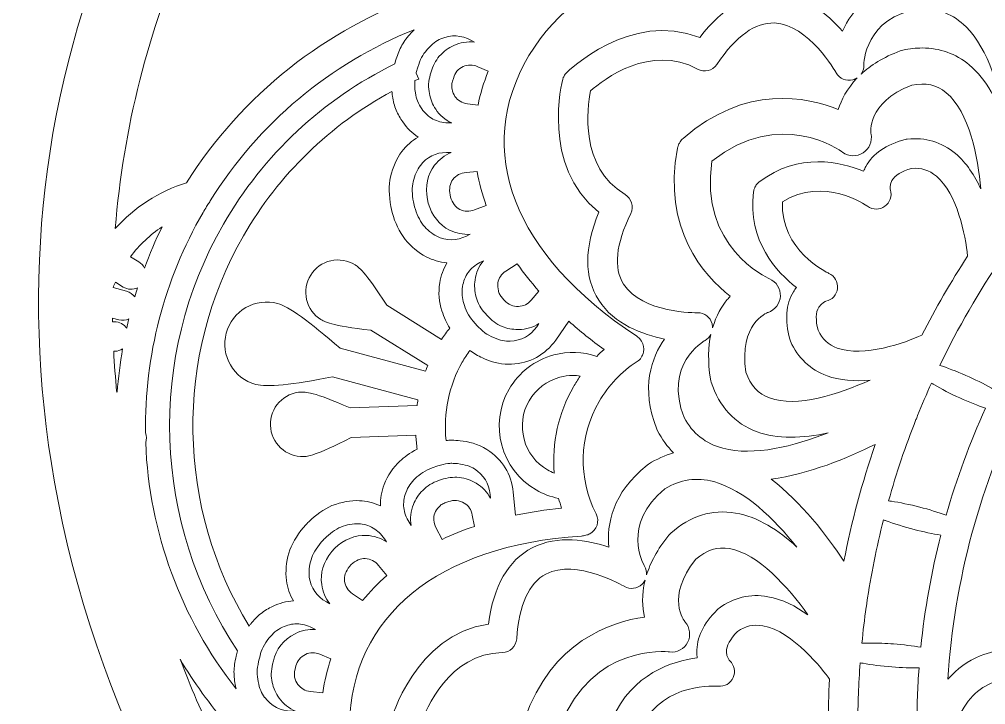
# Model space of a CAD drawing. Extents: x 49 to 10099, y -910 to -90.
# Drawn here: x 9200.7 to 9462.4, y -441.9 to -256.2 of the extents above; entities that cross this region are included whole.
import ezdxf

# ---------------------------------------------------------------- set-up
doc = ezdxf.new("R2010")
doc.units = 0
doc.header["$MEASUREMENT"] = 0
doc.layers.add('Layer 1', color=7, linetype='Continuous')

msp = doc.modelspace()

# ---------------------------------------------------------------- linework, layer by layer
at = {"layer": 'Layer 1', "lineweight": 0}
for points, knots in [([(10097.65, -338.77), (10098.51, -299.65), (10090.97, -261.41), (10075.28, -226.33), (10057.66, -186.9), (10030.56, -153.49), (9996.92, -129.71), (9961.84, -104.91), (9921.33, -91.8), (9879.76, -91.8), (9831.86, -91.8), (9783.83, -109.39), (9740.87, -142.66), (9708.16, -167.98), (9678.3, -202.19), (9651.81, -244.61), (9625.32, -202.2), (9595.46, -168), (9562.75, -142.67), (9519.78, -109.4), (9471.76, -91.81), (9423.84, -91.8), (9382.28, -91.8), (9341.77, -104.91), (9306.7, -129.69), (9273.06, -153.47), (9245.96, -186.88), (9228.33, -226.31), (9206.94, -274.13), (9200.68, -327.84), (9210.22, -381.63), (9220.77, -441.15), (9249.57, -497.53), (9295.81, -549.22), (9449.69, -721.22), (9626.76, -885.08), (9628.54, -886.72), (9628.54, -886.72), (9651.81, -908.2), (9651.81, -908.2), (9651.81, -908.2), (9675.08, -886.71), (9675.08, -886.71), (9676.85, -885.08), (9853.93, -721.22), (10007.81, -549.22), (10054.04, -497.54), (10082.84, -441.16), (10093.39, -381.65), (10095.63, -369.04), (10096.98, -356.43), (10097.49, -343.9), (10097.65, -342.96), (10097.8, -342.02), (10097.93, -341.07), (10097.95, -340.88), (10098.04, -340), (10098.11, -339.31), (10098.11, -339.15), (10098.12, -338.97), (10098.12, -338.79), (10098.12, -338.79), (10097.65, -338.77), (10097.65, -338.77)], [0, 0, 0, 0, 1, 1, 1, 2, 2, 2, 3, 3, 3, 4, 4, 4, 5, 5, 5, 6, 6, 6, 7, 7, 7, 8, 8, 8, 9, 9, 9, 10, 10, 10, 11, 11, 11, 12, 12, 12, 13, 13, 13, 14, 14, 14, 15, 15, 15, 16, 16, 16, 17, 17, 17, 18, 18, 18, 19, 19, 19, 20, 20, 20, 21, 21, 21, 21]), ([(9344.76, -573.42), (9350.45, -566.2), (9358.05, -559.31), (9367.53, -553), (9367.85, -552.78), (9368.14, -552.52), (9368.39, -552.22), (9368.69, -551.96), (9368.94, -551.69), (9369.15, -551.37), (9370.35, -549.52), (9369.82, -547.03), (9367.97, -545.83), (9358.86, -539.91), (9353.42, -529.91), (9353.42, -519.06), (9353.42, -513.94), (9354.6, -509.05), (9356.92, -504.53), (9357.93, -502.56), (9357.16, -500.14), (9355.11, -499.09), (9355.11, -499.09), (9354.83, -498.97), (9354.83, -498.97), (9354.38, -498.77), (9353.92, -498.65), (9353.46, -498.62), (9313.4, -496.29), (9289.73, -477.14), (9290.13, -447.42), (9290.55, -417.85), (9314.02, -398.71), (9352.94, -396.21), (9353.33, -396.19), (9353.71, -396.11), (9354.08, -395.97), (9354.47, -395.9), (9354.83, -395.78), (9355.16, -395.61), (9357.13, -394.61), (9357.91, -392.19), (9356.91, -390.22), (9351.98, -380.55), (9352.27, -369.16), (9357.7, -359.78), (9360.26, -355.34), (9363.72, -351.69), (9368, -348.93), (9368.9, -348.35), (9369.52, -347.46), (9369.74, -346.41), (9369.97, -345.36), (9369.77, -344.29), (9369.2, -343.4), (9369.2, -343.4), (9368.95, -343.05), (9368.95, -343.05), (9368.66, -342.66), (9368.33, -342.34), (9367.94, -342.08), (9334.42, -320.04), (9323.49, -291.62), (9338.71, -266.08), (9353.85, -240.68), (9383.76, -235.84), (9418.72, -253.15), (9419.05, -253.31), (9419.39, -253.42), (9419.75, -253.48), (9420.13, -253.63), (9420.52, -253.71), (9420.88, -253.72), (9420.88, -253.72), (9421.14, -253.73), (9421.14, -253.73), (9423.27, -253.73), (9425.03, -252.07), (9425.14, -249.94), (9425.7, -239.09), (9431.65, -229.38), (9441.04, -223.96), (9445.48, -221.4), (9450.31, -219.97), (9455.39, -219.72), (9457.59, -219.61), (9459.3, -217.73), (9459.19, -215.47), (9459.19, -215.47), (9459.15, -215.1), (9459.15, -215.1), (9459.1, -214.62), (9458.97, -214.17), (9458.76, -213.76), (9440.75, -177.91), (9445.5, -147.84), (9471.45, -133.33), (9479.95, -128.57), (9488.73, -126.57), (9497.45, -127.16), (9510.73, -132.75), (9523.78, -139.83), (9536.45, -148.34), (9540.17, -152.37), (9543.76, -156.96), (9547.18, -162.1), (9547.39, -162.41), (9547.63, -162.69), (9547.93, -162.94), (9548.18, -163.25), (9548.48, -163.51), (9548.81, -163.73), (9550.6, -164.9), (9553.19, -164.36), (9554.37, -162.56), (9554.51, -162.33), (9554.68, -162.13), (9554.83, -161.91), (9556.4, -163.18), (9557.97, -164.47), (9559.53, -165.79), (9554.81, -166.24), (9551.06, -168.05), (9548.3, -170.03), (9547.11, -164.06), (9544.32, -156.34), (9537.77, -152.15), (9531.58, -148.19), (9523.58, -148.21), (9513.96, -152.2), (9501.44, -136.39), (9478.18, -142.35), (9477.97, -142.41), (9477.97, -142.41), (9477.43, -142.61), (9477.43, -142.61), (9477.23, -142.7), (9477.07, -142.79), (9476.97, -142.86), (9476.81, -142.94), (9476.67, -143.04), (9476.53, -143.13), (9476.53, -143.13), (9476.14, -143.46), (9476.14, -143.46), (9475.96, -143.63), (9459.17, -160.74), (9466.63, -179.53), (9458.36, -185.87), (9454.34, -192.79), (9454.68, -200.13), (9455.03, -207.9), (9460.32, -214.17), (9464.89, -218.18), (9459.33, -220.71), (9452.63, -226.24), (9450.84, -238.32), (9450.84, -238.32), (9450.8, -238.74), (9450.8, -238.74), (9450.71, -241.31), (9450.96, -243.77), (9451.56, -246.11), (9449.23, -245.52), (9446.75, -245.25), (9444.19, -245.34), (9444.19, -245.34), (9443.74, -245.38), (9443.74, -245.38), (9431.68, -247.18), (9426.16, -253.87), (9423.63, -259.44), (9419.62, -254.86), (9413.34, -249.57), (9405.57, -249.22), (9398.27, -248.89), (9391.32, -252.9), (9384.97, -261.17), (9366.18, -253.71), (9349.06, -270.53), (9348.89, -270.71), (9348.89, -270.71), (9348.55, -271.12), (9348.55, -271.12), (9348.42, -271.3), (9348.32, -271.47), (9348.24, -271.61), (9348.18, -271.71), (9348.09, -271.87), (9348.02, -272.04), (9348.02, -272.04), (9347.85, -272.51), (9347.85, -272.51), (9347.78, -272.75), (9341.78, -295.95), (9357.65, -308.5), (9353.66, -318.13), (9353.64, -326.13), (9357.6, -332.31), (9361.79, -338.86), (9369.51, -341.66), (9375.47, -342.84), (9371.92, -347.81), (9368.88, -355.95), (9373.36, -367.28), (9373.36, -367.28), (9373.55, -367.69), (9373.55, -367.69), (9374.75, -369.96), (9376.2, -371.97), (9377.89, -373.69), (9375.56, -374.34), (9373.29, -375.36), (9371.1, -376.73), (9371.1, -376.73), (9370.75, -376.98), (9370.75, -376.98), (9361.21, -384.56), (9359.77, -393.12), (9360.36, -399.2), (9354.6, -397.25), (9346.52, -395.81), (9339.61, -399.39), (9333.09, -402.76), (9329.11, -409.71), (9327.75, -420.03), (9307.77, -422.97), (9301.34, -446.09), (9301.28, -446.28), (9301.28, -446.28), (9301.18, -446.67), (9301.18, -446.67), (9301.18, -446.67), (9301.19, -446.87), (9301.19, -446.87), (9301.17, -447.03), (9301.16, -447.21), (9301.16, -447.4), (9301.16, -447.56), (9301.17, -447.71), (9301.19, -447.88), (9301.19, -447.88), (9301.27, -448.41), (9301.27, -448.41), (9301.33, -448.65), (9307.71, -471.75), (9327.75, -474.68), (9329.11, -485.01), (9333.1, -491.96), (9339.62, -495.33), (9346.53, -498.92), (9354.6, -497.47), (9360.36, -495.51), (9359.77, -501.6), (9361.22, -510.16), (9370.8, -517.78), (9370.8, -517.78), (9371.12, -518), (9371.12, -518), (9373.29, -519.36), (9375.55, -520.37), (9377.88, -521.02), (9376.19, -522.74), (9374.74, -524.75), (9373.53, -527.02), (9373.53, -527.02), (9373.34, -527.43), (9373.34, -527.43), (9368.87, -538.77), (9371.9, -546.91), (9375.46, -551.88), (9369.49, -553.06), (9361.77, -555.85), (9357.58, -562.41), (9353.62, -568.59), (9353.64, -576.6), (9357.63, -586.22), (9357.42, -586.38), (9357.24, -586.56), (9357.04, -586.72), (9352.95, -582.31), (9348.85, -577.87), (9344.76, -573.42)], [0, 0, 0, 0, 1, 1, 1, 2, 2, 2, 3, 3, 3, 4, 4, 4, 5, 5, 5, 6, 6, 6, 7, 7, 7, 8, 8, 8, 9, 9, 9, 10, 10, 10, 11, 11, 11, 12, 12, 12, 13, 13, 13, 14, 14, 14, 15, 15, 15, 16, 16, 16, 17, 17, 17, 18, 18, 18, 19, 19, 19, 20, 20, 20, 21, 21, 21, 22, 22, 22, 23, 23, 23, 24, 24, 24, 25, 25, 25, 26, 26, 26, 27, 27, 27, 28, 28, 28, 29, 29, 29, 30, 30, 30, 31, 31, 31, 32, 32, 32, 33, 33, 33, 34, 34, 34, 35, 35, 35, 36, 36, 36, 37, 37, 37, 38, 38, 38, 39, 39, 39, 40, 40, 40, 41, 41, 41, 42, 42, 42, 43, 43, 43, 44, 44, 44, 45, 45, 45, 46, 46, 46, 47, 47, 47, 48, 48, 48, 49, 49, 49, 50, 50, 50, 51, 51, 51, 52, 52, 52, 53, 53, 53, 54, 54, 54, 55, 55, 55, 56, 56, 56, 57, 57, 57, 58, 58, 58, 59, 59, 59, 60, 60, 60, 61, 61, 61, 62, 62, 62, 63, 63, 63, 64, 64, 64, 65, 65, 65, 66, 66, 66, 67, 67, 67, 68, 68, 68, 69, 69, 69, 70, 70, 70, 71, 71, 71, 72, 72, 72, 73, 73, 73, 74, 74, 74, 75, 75, 75, 76, 76, 76, 77, 77, 77, 78, 78, 78, 79, 79, 79, 80, 80, 80, 81, 81, 81, 82, 82, 82, 83, 83, 83, 84, 84, 84, 85, 85, 85, 86, 86, 86, 87, 87, 87, 88, 88, 88, 89, 89, 89, 90, 90, 90, 91, 91, 91, 92, 92, 92, 93, 93, 93, 94, 94, 94, 94]), ([(9246.58, -234.47), (9262.75, -198.32), (9287.53, -167.73), (9318.24, -146.03), (9320.41, -144.49), (9322.61, -143.01), (9324.82, -141.58), (9321.15, -149.94), (9320.21, -159.29), (9322.16, -168.23), (9309, -193.03), (9304.75, -221.8), (9310.12, -249.57), (9283.63, -258.75), (9260.95, -276.75), (9245.99, -300.49), (9238.52, -302.82), (9231.85, -307.15), (9226.67, -312.94), (9228.85, -285.68), (9235.52, -259.21), (9246.58, -234.47)], [0, 0, 0, 0, 1, 1, 1, 2, 2, 2, 3, 3, 3, 4, 4, 4, 5, 5, 5, 6, 6, 6, 7, 7, 7, 7]), ([(9474.1, -223.98), (9474.91, -224.01), (9475.69, -223.79), (9476.33, -223.39), (9474.08, -225.9), (9471.92, -229.29), (9470.2, -233.87), (9470.11, -234.1), (9470.04, -234.34), (9469.99, -234.57), (9468.53, -241.46), (9469.88, -247.47), (9474, -252.44), (9478, -257.27), (9484.24, -260.36), (9490.76, -262.34), (9480.98, -260.9), (9469.99, -257.89), (9463.73, -251.65), (9460.34, -248.26), (9458.68, -244.09), (9458.8, -239.25), (9461.2, -223.93), (9473.8, -224.01), (9474.1, -223.98)], [0, 0, 0, 0, 1, 1, 1, 2, 2, 2, 3, 3, 3, 4, 4, 4, 5, 5, 5, 6, 6, 6, 7, 7, 7, 8, 8, 8, 8]), ([(9467.74, -284.92), (9465.76, -278.57), (9462.7, -272.51), (9457.97, -268.59), (9454.28, -265.53), (9450.02, -264), (9445.25, -264), (9443.57, -264), (9441.82, -264.19), (9440.01, -264.57), (9439.77, -264.62), (9439.53, -264.69), (9439.29, -264.78), (9434.65, -266.53), (9431.22, -268.73), (9428.69, -271.06), (9429.16, -270.4), (9429.43, -269.58), (9429.42, -268.72), (9429.42, -268.19), (9429.51, -255.72), (9444.69, -253.35), (9449.48, -253.22), (9453.71, -254.89), (9457.09, -258.27), (9463.26, -264.46), (9466.28, -275.24), (9467.74, -284.92)], [0, 0, 0, 0, 1, 1, 1, 2, 2, 2, 3, 3, 3, 4, 4, 4, 5, 5, 5, 6, 6, 6, 7, 7, 7, 8, 8, 8, 9, 9, 9, 9]), ([(9306.42, -260.32), (9305.43, -261.49), (9304.69, -262.54), (9304.07, -263.69), (9303.48, -264.88), (9302.99, -266.14), (9302.61, -267.45), (9302.61, -267.45), (9302.36, -268.32), (9302.36, -268.32), (9282.87, -277.88), (9266.84, -292.88), (9255.94, -311.76), (9235.23, -347.63), (9236.76, -392.85), (9259.77, -427.28), (9259.77, -427.28), (9259.41, -428.75), (9259.41, -428.75), (9259.05, -430.3), (9258.86, -431.61), (9258.82, -432.95), (9258.84, -434.27), (9258.97, -435.58), (9259.22, -436.85), (9259.27, -437.11), (9259.34, -437.34), (9259.4, -437.6), (9244.44, -418.46), (9235.81, -395.12), (9234.9, -370.89), (9235.19, -370.02), (9235.17, -369.1), (9234.84, -368.24), (9234.54, -347.4), (9239.93, -326.78), (9250.44, -308.59), (9250.75, -308.04), (9251.08, -307.51), (9251.41, -306.98), (9251.41, -306.98), (9251.77, -306.4), (9251.77, -306.4), (9252.02, -306.1), (9252.23, -305.77), (9252.38, -305.4), (9265.43, -284.37), (9284.84, -268.17), (9307.65, -259.05), (9307.25, -259.44), (9306.84, -259.85), (9306.42, -260.32)], [0, 0, 0, 0, 1, 1, 1, 2, 2, 2, 3, 3, 3, 4, 4, 4, 5, 5, 5, 6, 6, 6, 7, 7, 7, 8, 8, 8, 9, 9, 9, 10, 10, 10, 11, 11, 11, 12, 12, 12, 13, 13, 13, 14, 14, 14, 15, 15, 15, 16, 16, 16, 17, 17, 17, 17]), ([(9364.74, -303.69), (9352.39, -296.18), (9354.46, -280.26), (9355.36, -275.64), (9358.9, -272.54), (9371.63, -262.75), (9384.36, -269.72), (9386.18, -270.73), (9388.44, -270.17), (9389.6, -268.46), (9394.81, -260.76), (9400.06, -257.01), (9405.2, -257.23), (9414.51, -257.64), (9421.84, -270.56), (9421.91, -270.7), (9422.8, -272.3), (9424.65, -273.1), (9426.43, -272.63), (9426.87, -272.51), (9427.29, -272.32), (9427.65, -272.08), (9424.82, -275.02), (9423.3, -278.09), (9422.5, -280.67), (9414.12, -277.27), (9397.46, -273.71), (9380.45, -288.48), (9380.31, -288.61), (9380.18, -288.76), (9380.06, -288.9), (9380.06, -288.9), (9379.83, -289.18), (9379.83, -289.18), (9379.71, -289.34), (9379.61, -289.51), (9379.48, -289.74), (9379.48, -289.74), (9379.35, -290), (9379.35, -290), (9379.26, -290.18), (9379.2, -290.36), (9379.12, -290.61), (9379.09, -290.7), (9379.06, -290.79), (9379.06, -290.79), (9379.06, -290.79), (9379.06, -290.79), (9379.07, -290.78), (9379.07, -290.78), (9378.97, -291.13), (9378.97, -291.13), (9374.73, -313.05), (9386.11, -325.69), (9393.22, -331.24), (9392.96, -331.53), (9392.7, -331.83), (9392.44, -332.14), (9390.96, -333.94), (9389.43, -336.45), (9388.44, -339.81), (9388.45, -339.43), (9388.4, -339.05), (9388.3, -338.68), (9387.83, -336.93), (9386.24, -335.72), (9384.41, -335.72), (9384.38, -335.72), (9384.35, -335.72), (9384.33, -335.73), (9384.15, -335.74), (9369.37, -335.85), (9364.35, -327.99), (9361.57, -323.65), (9362.22, -317.21), (9366.27, -308.87), (9367.18, -306.99), (9366.52, -304.77), (9364.74, -303.69)], [0, 0, 0, 0, 1, 1, 1, 2, 2, 2, 3, 3, 3, 4, 4, 4, 5, 5, 5, 6, 6, 6, 7, 7, 7, 8, 8, 8, 9, 9, 9, 10, 10, 10, 11, 11, 11, 12, 12, 12, 13, 13, 13, 14, 14, 14, 15, 15, 15, 16, 16, 16, 17, 17, 17, 18, 18, 18, 19, 19, 19, 20, 20, 20, 21, 21, 21, 22, 22, 22, 23, 23, 23, 24, 24, 24, 25, 25, 25, 26, 26, 26, 26]), ([(9308.15, -270.82), (9308.17, -270.77), (9308.18, -270.72), (9308.2, -270.66), (9308.2, -270.66), (9308.63, -269.19), (9308.63, -269.19), (9308.63, -269.19), (9308.63, -269.19), (9308.63, -269.19), (9308.9, -268.24), (9309.25, -267.33), (9309.63, -266.56), (9309.99, -265.9), (9310.48, -265.21), (9311.14, -264.43), (9312.5, -262.91), (9313.64, -262.01), (9314.88, -261.51), (9317.59, -260.35), (9320.47, -260.49), (9323.01, -261.9), (9323.01, -261.9), (9323.93, -262.42), (9323.93, -262.42), (9322.03, -262.22), (9320.12, -262.52), (9318.35, -263.33), (9316.93, -263.97), (9315.65, -264.9), (9314.43, -266.23), (9313.44, -267.45), (9312.69, -268.93), (9312.23, -270.5), (9312.23, -270.5), (9312, -271.27), (9312, -271.27), (9311.77, -272.07), (9311.62, -272.86), (9311.54, -273.8), (9311.49, -274.76), (9311.62, -275.64), (9311.74, -276.32), (9312.04, -277.9), (9312.62, -279.34), (9313.46, -280.58), (9314.51, -282.2), (9316.02, -283.48), (9317.8, -284.31), (9317.8, -284.31), (9316.75, -284.28), (9316.75, -284.28), (9315.27, -284.22), (9313.87, -283.87), (9312.72, -283.24), (9311.54, -282.6), (9310.51, -281.66), (9309.66, -280.46), (9309.22, -279.82), (9308.83, -279.12), (9308.51, -278.36), (9308.24, -277.74), (9308.08, -277), (9307.94, -276.15), (9307.78, -274.9), (9307.73, -273.79), (9307.82, -272.79), (9307.82, -272.79), (9308.88, -272.42), (9308.88, -272.42), (9308.88, -272.42), (9308.15, -270.82), (9308.15, -270.82)], [0, 0, 0, 0, 1, 1, 1, 2, 2, 2, 3, 3, 3, 4, 4, 4, 5, 5, 5, 6, 6, 6, 7, 7, 7, 8, 8, 8, 9, 9, 9, 10, 10, 10, 11, 11, 11, 12, 12, 12, 13, 13, 13, 14, 14, 14, 15, 15, 15, 16, 16, 16, 17, 17, 17, 18, 18, 18, 19, 19, 19, 20, 20, 20, 21, 21, 21, 22, 22, 22, 23, 23, 23, 24, 24, 24, 24]), ([(9317.9, -275.19), (9317.81, -274.73), (9317.78, -274.38), (9317.78, -274.23), (9317.82, -273.84), (9317.9, -273.43), (9318.01, -273.03), (9318.01, -273.03), (9318.24, -272.25), (9318.24, -272.25), (9318.47, -271.47), (9318.83, -270.74), (9319.15, -270.32), (9319.67, -269.77), (9320.29, -269.32), (9320.93, -269.03), (9321.52, -268.76), (9322.16, -268.62), (9322.81, -268.62), (9323.49, -268.62), (9324.17, -268.77), (9324.84, -269.07), (9324.84, -269.07), (9327.68, -270.32), (9327.68, -270.32), (9326.46, -273.34), (9325.54, -276.4), (9324.92, -279.47), (9324.92, -279.47), (9322.04, -279.09), (9322.04, -279.09), (9320.59, -278.91), (9319.38, -278.21), (9318.68, -277.13), (9318.3, -276.57), (9318.03, -275.89), (9317.9, -275.19)], [0, 0, 0, 0, 1, 1, 1, 2, 2, 2, 3, 3, 3, 4, 4, 4, 5, 5, 5, 6, 6, 6, 7, 7, 7, 8, 8, 8, 9, 9, 9, 10, 10, 10, 11, 11, 11, 12, 12, 12, 12]), ([(9429.21, -292.43), (9430.91, -291.34), (9431.78, -289.29), (9431.37, -287.35), (9431.31, -287.01), (9430.02, -278.87), (9442.38, -274.06), (9446.19, -273.32), (9449.16, -273.98), (9451.73, -276.11), (9458.05, -281.34), (9460.29, -293.64), (9461.09, -302.19), (9459.45, -298.57), (9457.23, -295.11), (9454.22, -292.59), (9450.48, -289.46), (9446.09, -288.16), (9441.19, -288.7), (9441, -288.72), (9440.82, -288.75), (9440.58, -288.81), (9435.45, -290.16), (9431.87, -292.61), (9429.96, -296.09), (9429.74, -296.5), (9429.54, -296.92), (9429.37, -297.35), (9423.18, -294.83), (9411.81, -292.19), (9401.1, -300.26), (9400.67, -300.59), (9400.31, -300.99), (9400.12, -301.33), (9400.12, -301.33), (9399.9, -301.69), (9399.9, -301.69), (9399.9, -301.69), (9399.85, -301.86), (9399.85, -301.86), (9399.74, -302.12), (9399.65, -302.38), (9399.6, -302.65), (9399.6, -302.65), (9399.54, -302.97), (9399.54, -302.97), (9397.9, -316.28), (9405.87, -324.79), (9411.15, -328.89), (9410.87, -329.25), (9410.6, -329.64), (9410.36, -330.04), (9408.3, -333.43), (9407.97, -337.76), (9409.36, -342.86), (9409.41, -343.06), (9409.48, -343.26), (9409.56, -343.44), (9411.56, -347.98), (9414.89, -351.12), (9419.47, -352.8), (9422.8, -354.01), (9426.97, -354.37), (9431.13, -353.96), (9422.68, -357.77), (9411.18, -361.5), (9403.89, -358.8), (9400.78, -357.65), (9398.74, -355.43), (9397.49, -351.81), (9395.47, -338.66), (9403.18, -335.74), (9403.46, -335.64), (9405.37, -335.01), (9406.72, -333.23), (9406.81, -331.22), (9406.9, -329.21), (9405.73, -327.32), (9403.88, -326.52), (9403.09, -326.17), (9384.74, -317.83), (9388.29, -294.67), (9406.57, -280.02), (9422.97, -291.73), (9423.66, -292.23), (9425.28, -293.44), (9427.5, -293.52), (9429.21, -292.43)], [0, 0, 0, 0, 1, 1, 1, 2, 2, 2, 3, 3, 3, 4, 4, 4, 5, 5, 5, 6, 6, 6, 7, 7, 7, 8, 8, 8, 9, 9, 9, 10, 10, 10, 11, 11, 11, 12, 12, 12, 13, 13, 13, 14, 14, 14, 15, 15, 15, 16, 16, 16, 17, 17, 17, 18, 18, 18, 19, 19, 19, 20, 20, 20, 21, 21, 21, 22, 22, 22, 23, 23, 23, 24, 24, 24, 25, 25, 25, 26, 26, 26, 27, 27, 27, 28, 28, 28, 29, 29, 29, 29]), ([(9308.69, -288.12), (9307, -289.11), (9305.51, -290.44), (9304.29, -292.06), (9302.9, -293.95), (9301.84, -296.28), (9301.22, -298.87), (9300.73, -301.28), (9300.75, -303.96), (9301.3, -306.92), (9301.3, -306.92), (9301.68, -308.58), (9301.68, -308.58), (9302.45, -311.36), (9303.61, -313.78), (9305.17, -315.85), (9306.8, -317.83), (9308.77, -319.46), (9310.87, -320.56), (9312.65, -321.47), (9314.55, -322.01), (9316.51, -322.16), (9315.53, -323.81), (9314.87, -325.65), (9314.56, -327.64), (9314.13, -330.24), (9314.32, -332.87), (9315.12, -335.22), (9315.7, -336.98), (9316.42, -338.55), (9317.27, -339.9), (9316.49, -340.88), (9315.75, -341.89), (9315.06, -342.93), (9315.06, -342.93), (9300.18, -333.65), (9300.18, -333.65), (9294.35, -324.44), (9292.31, -323.16), (9291.63, -322.74), (9289.65, -321.51), (9287.3, -321.11), (9285.03, -321.64), (9282.75, -322.17), (9280.82, -323.55), (9279.59, -325.53), (9278.35, -327.51), (9277.96, -329.86), (9278.49, -332.13), (9279.02, -334.41), (9280.4, -336.34), (9282.38, -337.57), (9283.06, -337.99), (9285.1, -339.27), (9295.91, -340.43), (9295.91, -340.43), (9311.3, -350.02), (9311.3, -350.02), (9311.09, -350.52), (9310.9, -351.02), (9310.71, -351.54), (9310.71, -351.54), (9287.58, -345.35), (9287.58, -345.35), (9279.26, -338.07), (9273.56, -333.99), (9270.63, -333.2), (9267.7, -332.42), (9264.64, -332.82), (9262.01, -334.33), (9259.39, -335.85), (9257.51, -338.3), (9256.72, -341.23), (9255.1, -347.27), (9258.7, -353.51), (9264.75, -355.13), (9267.68, -355.91), (9274.64, -355.22), (9285.46, -353.07), (9285.46, -353.07), (9308.64, -359.29), (9308.64, -359.29), (9308.55, -359.82), (9308.47, -360.35), (9308.4, -360.87), (9308.4, -360.87), (9290.27, -361.48), (9290.27, -361.48), (9280.31, -357.08), (9277.91, -357.15), (9277.12, -357.2), (9274.79, -357.27), (9272.63, -358.26), (9271.03, -359.96), (9269.44, -361.67), (9268.61, -363.89), (9268.69, -366.23), (9268.76, -368.56), (9269.75, -370.72), (9271.45, -372.32), (9273.16, -373.91), (9275.33, -374.78), (9277.71, -374.66), (9278.51, -374.64), (9280.91, -374.56), (9290.58, -369.49), (9290.58, -369.49), (9308.09, -368.9), (9308.09, -368.9), (9308.16, -370.16), (9308.28, -371.41), (9308.45, -372.65), (9306.44, -373.65), (9304.85, -374.95), (9303.76, -375.94), (9301.92, -377.57), (9300.44, -379.76), (9299.51, -382.27), (9298.79, -384.16), (9298.46, -386.09), (9298.5, -388.02), (9296.63, -387.14), (9294.63, -386.65), (9292.8, -386.62), (9290.48, -386.52), (9287.94, -386.97), (9285.35, -387.97), (9283.09, -388.98), (9280.88, -390.52), (9279.08, -392.31), (9278.74, -392.6), (9278.41, -392.99), (9277.68, -393.84), (9275.7, -396.21), (9274.4, -398.49), (9273.69, -400.82), (9272.97, -403.28), (9272.73, -405.82), (9273.01, -408.21), (9273.29, -410.21), (9273.94, -412.08), (9274.91, -413.76), (9273, -413.88), (9271.1, -414.38), (9269.27, -415.25), (9268.18, -415.77), (9267.13, -416.4), (9265.99, -417.27), (9265.07, -418.05), (9264.19, -418.97), (9263.39, -419.98), (9263.23, -420.18), (9263.07, -420.38), (9262.93, -420.59), (9243.24, -388.59), (9242.53, -347.5), (9261.36, -314.89), (9270.95, -298.27), (9284.82, -284.8), (9301.6, -275.76), (9301.64, -276.18), (9301.69, -276.62), (9301.75, -277.07), (9301.98, -278.45), (9302.24, -279.62), (9302.76, -280.83), (9303.26, -281.99), (9303.85, -283.07), (9304.53, -284.04), (9305.69, -285.7), (9307.09, -287.07), (9308.69, -288.12)], [0, 0, 0, 0, 1, 1, 1, 2, 2, 2, 3, 3, 3, 4, 4, 4, 5, 5, 5, 6, 6, 6, 7, 7, 7, 8, 8, 8, 9, 9, 9, 10, 10, 10, 11, 11, 11, 12, 12, 12, 13, 13, 13, 14, 14, 14, 15, 15, 15, 16, 16, 16, 17, 17, 17, 18, 18, 18, 19, 19, 19, 20, 20, 20, 21, 21, 21, 22, 22, 22, 23, 23, 23, 24, 24, 24, 25, 25, 25, 26, 26, 26, 27, 27, 27, 28, 28, 28, 29, 29, 29, 30, 30, 30, 31, 31, 31, 32, 32, 32, 33, 33, 33, 34, 34, 34, 35, 35, 35, 36, 36, 36, 37, 37, 37, 38, 38, 38, 39, 39, 39, 40, 40, 40, 41, 41, 41, 42, 42, 42, 43, 43, 43, 44, 44, 44, 45, 45, 45, 46, 46, 46, 47, 47, 47, 48, 48, 48, 49, 49, 49, 50, 50, 50, 51, 51, 51, 52, 52, 52, 53, 53, 53, 54, 54, 54, 55, 55, 55, 56, 56, 56, 57, 57, 57, 57]), ([(9313.17, -295.75), (9311.28, -298.18), (9310.57, -301.43), (9311.19, -305), (9311.19, -305), (9311.42, -306), (9311.42, -306), (9312.39, -309.36), (9314.44, -311.96), (9317.21, -313.34), (9318.96, -314.19), (9320.84, -314.57), (9322.77, -314.47), (9322.77, -314.47), (9321.81, -314.94), (9321.81, -314.94), (9319.18, -316.26), (9316.24, -316.28), (9313.75, -315), (9312.41, -314.3), (9311.12, -313.22), (9310.08, -311.97), (9309.07, -310.63), (9308.27, -308.93), (9307.74, -307.02), (9307.74, -307.02), (9307.43, -305.7), (9307.43, -305.7), (9307.05, -303.61), (9307.02, -301.74), (9307.33, -300.23), (9307.74, -298.53), (9308.42, -296.99), (9309.31, -295.8), (9310.99, -293.57), (9313.53, -292.3), (9316.36, -292.3), (9316.45, -292.3), (9316.53, -292.3), (9316.61, -292.31), (9316.61, -292.31), (9317.66, -292.31), (9317.66, -292.31), (9315.91, -293.04), (9314.37, -294.21), (9313.17, -295.75)], [0, 0, 0, 0, 1, 1, 1, 2, 2, 2, 3, 3, 3, 4, 4, 4, 5, 5, 5, 6, 6, 6, 7, 7, 7, 8, 8, 8, 9, 9, 9, 10, 10, 10, 11, 11, 11, 12, 12, 12, 13, 13, 13, 14, 14, 14, 15, 15, 15, 15]), ([(9318.11, -299.6), (9318.97, -298.5), (9320.23, -297.83), (9321.67, -297.71), (9321.67, -297.71), (9324.69, -297.46), (9324.69, -297.46), (9325.22, -300.55), (9326.04, -303.63), (9327.13, -306.66), (9327.13, -306.66), (9324, -307.87), (9324, -307.87), (9322.66, -308.38), (9321.23, -308.33), (9319.98, -307.73), (9318.81, -307.15), (9317.91, -305.92), (9317.47, -304.41), (9317.47, -304.41), (9317.33, -303.82), (9317.33, -303.82), (9317.04, -302.12), (9317.31, -300.62), (9318.11, -299.6)], [0, 0, 0, 0, 1, 1, 1, 2, 2, 2, 3, 3, 3, 4, 4, 4, 5, 5, 5, 6, 6, 6, 7, 7, 7, 8, 8, 8, 8]), ([(9419.14, -332.62), (9420.83, -332.26), (9422.09, -330.86), (9422.27, -329.14), (9422.46, -327.42), (9421.53, -325.78), (9419.96, -325.06), (9419.41, -324.81), (9406.86, -318.77), (9407.37, -305.68), (9418.53, -298.61), (9429.96, -306.54), (9430.45, -306.89), (9431.85, -307.88), (9433.72, -307.87), (9435.11, -306.87), (9436.49, -305.87), (9437.1, -304.1), (9436.61, -302.47), (9436.6, -302.42), (9436.29, -301.2), (9437, -299.92), (9437.79, -298.52), (9439.63, -297.39), (9442.33, -296.64), (9444.96, -296.41), (9447.09, -297.08), (9449.07, -298.74), (9454.65, -303.4), (9457, -314.68), (9457.52, -320.37), (9453, -327.3), (9448.83, -334.49), (9445.11, -341.79), (9440.68, -343.83), (9429.3, -347.86), (9422.22, -345.27), (9419.79, -344.38), (9418.13, -342.86), (9417.02, -340.47), (9416.32, -337.76), (9416.38, -335.6), (9417.2, -334.22), (9417.94, -332.97), (9419.15, -332.62), (9419.14, -332.62), (9419.14, -332.62), (9419.14, -332.62), (9419.14, -332.62)], [0, 0, 0, 0, 1, 1, 1, 2, 2, 2, 3, 3, 3, 4, 4, 4, 5, 5, 5, 6, 6, 6, 7, 7, 7, 8, 8, 8, 9, 9, 9, 10, 10, 10, 11, 11, 11, 12, 12, 12, 13, 13, 13, 14, 14, 14, 15, 15, 15, 16, 16, 16, 16]), ([(9234.56, -323.64), (9234.24, -322.94), (9233.72, -322.36), (9233.06, -321.94), (9233.06, -321.94), (9230.78, -320.53), (9230.78, -320.53), (9233.18, -317.34), (9236.07, -314.62), (9239.35, -312.44), (9237.57, -316.1), (9235.97, -319.83), (9234.56, -323.64)], [0, 0, 0, 0, 1, 1, 1, 2, 2, 2, 3, 3, 3, 4, 4, 4, 4]), ([(9340.82, -339.53), (9339.17, -341.9), (9336.64, -343.27), (9333.62, -343.41), (9332.34, -343.49), (9330.99, -343.2), (9329.12, -342.44), (9328.2, -342.03), (9327.4, -341.6), (9326.86, -341.23), (9326.11, -340.64), (9325.38, -339.96), (9324.72, -339.22), (9324.72, -339.22), (9323.62, -338), (9323.62, -338), (9322.26, -336.59), (9321.51, -334.62), (9321.06, -333.24), (9320.58, -331.84), (9320.47, -330.25), (9320.73, -328.64), (9320.97, -327.18), (9321.48, -325.88), (9322.26, -324.8), (9323.04, -323.73), (9324.14, -322.79), (9325.45, -322.1), (9325.45, -322.1), (9326.37, -321.61), (9326.37, -321.61), (9325.13, -323.13), (9324.34, -324.93), (9324.1, -326.82), (9323.89, -328.35), (9323.99, -329.9), (9324.42, -331.48), (9324.61, -332.17), (9324.88, -333), (9325.39, -333.91), (9325.8, -334.6), (9326.29, -335.25), (9326.84, -335.87), (9326.84, -335.87), (9327.39, -336.48), (9327.39, -336.48), (9328.53, -337.74), (9329.85, -338.72), (9331.44, -339.45), (9332.84, -339.98), (9334.27, -340.26), (9335.72, -340.26), (9335.72, -340.26), (9336.01, -340.26), (9336.01, -340.26), (9337.96, -340.21), (9339.81, -339.65), (9341.43, -338.65), (9341.43, -338.65), (9340.82, -339.53), (9340.82, -339.53)], [0, 0, 0, 0, 1, 1, 1, 2, 2, 2, 3, 3, 3, 4, 4, 4, 5, 5, 5, 6, 6, 6, 7, 7, 7, 8, 8, 8, 9, 9, 9, 10, 10, 10, 11, 11, 11, 12, 12, 12, 13, 13, 13, 14, 14, 14, 15, 15, 15, 16, 16, 16, 17, 17, 17, 18, 18, 18, 19, 19, 19, 20, 20, 20, 20]), ([(9473.79, -325.87), (9476.02, -327.39), (9478.4, -328.86), (9480.32, -329.9), (9474.5, -338.37), (9469.27, -347.32), (9464.75, -356.56), (9462.83, -355.45), (9460.39, -354.19), (9457.99, -353.1), (9455.48, -351.97), (9452.81, -350.91), (9450.68, -350.21), (9450.44, -350.13), (9450.21, -350.05), (9449.99, -349.98), (9454.9, -339.81), (9460.6, -329.96), (9466.98, -320.64), (9467.15, -320.79), (9467.33, -320.94), (9467.52, -321.1), (9469.24, -322.58), (9471.53, -324.31), (9473.79, -325.87)], [0, 0, 0, 0, 1, 1, 1, 2, 2, 2, 3, 3, 3, 4, 4, 4, 5, 5, 5, 6, 6, 6, 7, 7, 7, 8, 8, 8, 8]), ([(9339.35, -332.27), (9338.43, -333.35), (9337.19, -333.97), (9335.85, -334), (9335.16, -334.03), (9334.41, -333.88), (9333.88, -333.68), (9333.23, -333.38), (9332.6, -332.91), (9332.03, -332.27), (9332.03, -332.27), (9331.49, -331.68), (9331.49, -331.68), (9331.21, -331.37), (9330.96, -331.03), (9330.8, -330.76), (9330.63, -330.46), (9330.5, -329.98), (9330.45, -329.81), (9330.26, -329.1), (9330.2, -328.36), (9330.3, -327.64), (9330.46, -326.41), (9331.25, -325.25), (9332.47, -324.45), (9332.47, -324.45), (9335.54, -322.45), (9335.54, -322.45), (9337.3, -324.95), (9339.27, -327.42), (9341.41, -329.84), (9341.41, -329.84), (9339.35, -332.27), (9339.35, -332.27)], [0, 0, 0, 0, 1, 1, 1, 2, 2, 2, 3, 3, 3, 4, 4, 4, 5, 5, 5, 6, 6, 6, 7, 7, 7, 8, 8, 8, 9, 9, 9, 10, 10, 10, 11, 11, 11, 11]), ([(9232.73, -328.93), (9232.47, -329.77), (9232.21, -330.6), (9231.96, -331.45), (9231.44, -330.71), (9230.66, -330.14), (9229.72, -329.88), (9229.72, -329.88), (9226.07, -328.91), (9226.07, -328.91), (9226.27, -328.41), (9226.48, -327.91), (9226.7, -327.42), (9226.7, -327.42), (9228.82, -328.75), (9228.82, -328.75), (9230, -329.48), (9231.55, -329.53), (9232.73, -328.93)], [0, 0, 0, 0, 1, 1, 1, 2, 2, 2, 3, 3, 3, 4, 4, 4, 5, 5, 5, 6, 6, 6, 6]), ([(9230.34, -337.4), (9230.14, -338.23), (9229.95, -339.07), (9229.76, -339.9), (9229.03, -338.83), (9227.81, -338.14), (9226.44, -338.14), (9226.39, -338.14), (9226.35, -338.14), (9226.3, -338.14), (9226.3, -338.14), (9225.95, -338.15), (9225.95, -338.15), (9225.94, -337.82), (9225.93, -337.49), (9225.93, -337.16), (9225.93, -337.16), (9227.64, -337.62), (9227.64, -337.62), (9228.56, -337.87), (9229.53, -337.77), (9230.34, -337.4)], [0, 0, 0, 0, 1, 1, 1, 2, 2, 2, 3, 3, 3, 4, 4, 4, 5, 5, 5, 6, 6, 6, 7, 7, 7, 7]), ([(9345.46, -347.14), (9340.31, -348.52), (9336, -351.82), (9333.33, -356.44), (9327.83, -365.98), (9331.11, -378.21), (9340.64, -383.71), (9342.53, -384.8), (9344.58, -385.56), (9346.75, -385.99), (9346.98, -386.87), (9347.25, -387.76), (9347.55, -388.63), (9343.22, -389.07), (9339.03, -389.71), (9335.04, -390.55), (9335.04, -390.55), (9334.45, -384.33), (9334.45, -384.33), (9334, -379.46), (9331.45, -375.34), (9327.33, -372.76), (9324.91, -371.14), (9322.23, -370.64), (9320.1, -370.37), (9319.3, -370.29), (9318.57, -370.25), (9317.86, -370.25), (9317.32, -370.25), (9316.79, -370.27), (9316.26, -370.32), (9315.49, -362.95), (9317.05, -355.34), (9320.64, -349.11), (9321.25, -348.05), (9321.95, -347), (9322.74, -345.94), (9322.87, -346.05), (9323, -346.15), (9323.14, -346.25), (9324.15, -346.96), (9325.29, -347.59), (9326.67, -348.2), (9328.36, -348.89), (9330.62, -349.68), (9333.18, -349.68), (9333.46, -349.68), (9333.75, -349.67), (9333.98, -349.65), (9338.91, -349.44), (9343.17, -347.11), (9345.95, -343.11), (9345.95, -343.11), (9349.53, -338.01), (9349.53, -338.01), (9352.51, -340.68), (9355.69, -343.25), (9359.05, -345.67), (9358.37, -346.27), (9357.7, -346.89), (9357.06, -347.53), (9353.32, -346.24), (9349.34, -346.1), (9345.46, -347.14)], [0, 0, 0, 0, 1, 1, 1, 2, 2, 2, 3, 3, 3, 4, 4, 4, 5, 5, 5, 6, 6, 6, 7, 7, 7, 8, 8, 8, 9, 9, 9, 10, 10, 10, 11, 11, 11, 12, 12, 12, 13, 13, 13, 14, 14, 14, 15, 15, 15, 16, 16, 16, 17, 17, 17, 18, 18, 18, 19, 19, 19, 20, 20, 20, 21, 21, 21, 21]), ([(9386.4, -343.23), (9387.1, -342.83), (9387.64, -342.26), (9387.99, -341.58), (9387.28, -344.89), (9387.1, -348.9), (9387.9, -353.74), (9387.94, -354), (9388.01, -354.25), (9388.08, -354.49), (9390.26, -361.18), (9394.44, -365.72), (9400.49, -367.96), (9405.83, -369.95), (9412.98, -369.78), (9419.75, -368.23), (9410.61, -371.83), (9399.67, -374.66), (9391.2, -372.41), (9386.57, -371.17), (9383.04, -368.39), (9380.73, -364.13), (9375.21, -349.82), (9385.95, -343.48), (9386.4, -343.23)], [0, 0, 0, 0, 1, 1, 1, 2, 2, 2, 3, 3, 3, 4, 4, 4, 5, 5, 5, 6, 6, 6, 7, 7, 7, 8, 8, 8, 8]), ([(9226.24, -346.16), (9226.24, -346.16), (9226.57, -346.15), (9226.57, -346.15), (9227.34, -346.12), (9228.05, -345.88), (9228.65, -345.48), (9227.97, -349.38), (9227.47, -353.31), (9227.17, -357.25), (9227.12, -357.16), (9227.09, -357.07), (9227.04, -356.98), (9226.7, -353.37), (9226.43, -349.76), (9226.24, -346.16)], [0, 0, 0, 0, 1, 1, 1, 2, 2, 2, 3, 3, 3, 4, 4, 4, 5, 5, 5, 5]), ([(9345.56, -379.16), (9344.94, -378.91), (9344.35, -378.62), (9343.77, -378.29), (9340.6, -376.46), (9338.34, -373.51), (9337.39, -369.97), (9336.44, -366.43), (9336.93, -362.74), (9338.76, -359.57), (9340.58, -356.4), (9343.54, -354.13), (9347.08, -353.19), (9348.24, -352.87), (9349.42, -352.72), (9350.61, -352.72), (9351.27, -352.72), (9351.94, -352.77), (9352.6, -352.87), (9351.94, -353.81), (9351.32, -354.78), (9350.76, -355.77), (9346.66, -362.87), (9344.86, -371.06), (9345.56, -379.16)], [0, 0, 0, 0, 1, 1, 1, 2, 2, 2, 3, 3, 3, 4, 4, 4, 5, 5, 5, 6, 6, 6, 7, 7, 7, 8, 8, 8, 8]), ([(9444.58, -388.36), (9441.9, -387.68), (9439.09, -387.1), (9436.89, -386.78), (9436.62, -386.74), (9436.36, -386.71), (9436.12, -386.67), (9438.22, -379.18), (9440.71, -371.79), (9443.54, -364.67), (9443.73, -364.34), (9443.88, -363.97), (9443.98, -363.59), (9445.15, -360.68), (9446.41, -357.73), (9447.74, -354.8), (9447.95, -354.93), (9448.17, -355.06), (9448.4, -355.19), (9450.36, -356.35), (9452.91, -357.66), (9455.41, -358.8), (9457.81, -359.88), (9460.33, -360.89), (9462.39, -361.58), (9458.12, -370.95), (9454.54, -380.67), (9451.72, -390.55), (9449.67, -389.8), (9447.1, -389.01), (9444.58, -388.36)], [0, 0, 0, 0, 1, 1, 1, 2, 2, 2, 3, 3, 3, 4, 4, 4, 5, 5, 5, 6, 6, 6, 7, 7, 7, 8, 8, 8, 9, 9, 9, 10, 10, 10, 10]), ([(9472.95, -358.09), (9473.66, -361.71), (9475.12, -364.92), (9477.29, -367.7), (9480.57, -371.87), (9484.9, -374.36), (9488.8, -375.84), (9486.92, -377.8), (9485.56, -380.03), (9484.81, -382.41), (9483.03, -388.05), (9484.53, -394.27), (9489.29, -400.92), (9490.2, -402.16), (9491.17, -403.31), (9492.18, -404.36), (9490.77, -404.77), (9489.35, -405.29), (9487.92, -405.91), (9480.52, -409.27), (9476.12, -413.91), (9474.84, -419.68), (9474.3, -422.11), (9474.36, -424.72), (9475, -427.35), (9470.88, -426.68), (9465.89, -426.66), (9460.97, -428.63), (9457.6, -429.99), (9454.66, -432.11), (9452.19, -434.99), (9453.88, -408.27), (9460.97, -381.98), (9472.95, -358.09)], [0, 0, 0, 0, 1, 1, 1, 2, 2, 2, 3, 3, 3, 4, 4, 4, 5, 5, 5, 6, 6, 6, 7, 7, 7, 8, 8, 8, 9, 9, 9, 10, 10, 10, 11, 11, 11, 11]), ([(9424.03, -403.02), (9419.39, -396.03), (9412.52, -387.11), (9404.3, -380.78), (9414.59, -379.4), (9425.01, -375.1), (9432.51, -371.37), (9428.95, -381.68), (9426.1, -392.29), (9424.03, -403.02)], [0, 0, 0, 0, 1, 1, 1, 2, 2, 2, 3, 3, 3, 3]), ([(9319.79, -380.31), (9318.23, -380.19), (9316.58, -380.41), (9315.02, -380.92), (9315.02, -380.92), (9314.25, -381.18), (9314.25, -381.18), (9313.46, -381.44), (9312.71, -381.78), (9311.85, -382.27), (9311.21, -382.68), (9310.59, -383.19), (9309.95, -383.83), (9308.83, -384.96), (9307.97, -386.26), (9307.42, -387.65), (9306.68, -389.44), (9306.48, -391.41), (9306.81, -393.35), (9306.81, -393.35), (9306.25, -392.48), (9306.25, -392.48), (9305.46, -391.24), (9304.96, -389.87), (9304.8, -388.55), (9304.66, -387.22), (9304.85, -385.84), (9305.37, -384.46), (9305.95, -382.91), (9306.83, -381.58), (9307.93, -380.61), (9309.1, -379.55), (9310.69, -378.27), (9312.53, -377.72), (9312.53, -377.72), (9314.04, -377.22), (9314.04, -377.22), (9314.98, -376.91), (9315.96, -376.68), (9316.78, -376.55), (9317.11, -376.52), (9317.46, -376.5), (9317.84, -376.5), (9318.32, -376.5), (9318.83, -376.53), (9319.4, -376.59), (9321.47, -376.85), (9322.81, -377.27), (9323.93, -378.01), (9326.43, -379.58), (9327.95, -382.03), (9328.21, -384.91), (9328.21, -384.91), (9328.31, -385.97), (9328.31, -385.97), (9327.4, -384.3), (9326.07, -382.9), (9324.4, -381.89), (9323.07, -381.09), (9321.57, -380.57), (9319.79, -380.31)], [0, 0, 0, 0, 1, 1, 1, 2, 2, 2, 3, 3, 3, 4, 4, 4, 5, 5, 5, 6, 6, 6, 7, 7, 7, 8, 8, 8, 9, 9, 9, 10, 10, 10, 11, 11, 11, 12, 12, 12, 13, 13, 13, 14, 14, 14, 15, 15, 15, 16, 16, 16, 17, 17, 17, 18, 18, 18, 19, 19, 19, 20, 20, 20, 20]), ([(9388.76, -381.46), (9397.16, -383.72), (9405.15, -391.54), (9411.25, -399.17), (9406.38, -394.68), (9400.72, -390.99), (9394.68, -389.96), (9388.29, -388.87), (9382.37, -390.73), (9377.12, -395.46), (9376.93, -395.63), (9376.75, -395.81), (9376.6, -396), (9373.45, -399.83), (9371.59, -403.45), (9370.56, -406.74), (9370.63, -405.93), (9370.46, -405.09), (9370.03, -404.35), (9369.76, -403.9), (9363.63, -393.02), (9375.56, -383.39), (9379.69, -380.87), (9384.13, -380.21), (9388.76, -381.46)], [0, 0, 0, 0, 1, 1, 1, 2, 2, 2, 3, 3, 3, 4, 4, 4, 5, 5, 5, 6, 6, 6, 7, 7, 7, 8, 8, 8, 8]), ([(9323.94, -393.57), (9320.88, -394.61), (9317.95, -395.8), (9315.18, -397.12), (9315.18, -397.12), (9313.51, -393.89), (9313.51, -393.89), (9312.84, -392.59), (9312.73, -391.18), (9313.22, -390), (9313.47, -389.38), (9313.87, -388.76), (9314.38, -388.25), (9314.79, -387.84), (9315.08, -387.63), (9315.1, -387.62), (9315.44, -387.42), (9315.82, -387.25), (9316.22, -387.12), (9316.22, -387.12), (9316.98, -386.87), (9316.98, -386.87), (9317.68, -386.64), (9318.41, -386.53), (9318.93, -386.53), (9318.99, -386.53), (9319.04, -386.53), (9319.09, -386.53), (9319.85, -386.64), (9320.57, -386.89), (9321.17, -387.26), (9322.32, -387.94), (9323.09, -389.09), (9323.35, -390.5), (9323.35, -390.5), (9323.94, -393.57), (9323.94, -393.57)], [0, 0, 0, 0, 1, 1, 1, 2, 2, 2, 3, 3, 3, 4, 4, 4, 5, 5, 5, 6, 6, 6, 7, 7, 7, 8, 8, 8, 9, 9, 9, 10, 10, 10, 11, 11, 11, 12, 12, 12, 12]), ([(9444.86, -426.33), (9442.74, -425.95), (9440.09, -425.62), (9437.49, -425.42), (9435.38, -425.26), (9433.19, -425.17), (9431.28, -425.17), (9430.7, -425.17), (9430.15, -425.18), (9429.64, -425.2), (9429.38, -425.2), (9429.13, -425.21), (9428.89, -425.22), (9429.21, -421.96), (9429.6, -418.7), (9430.05, -415.5), (9430.17, -415.11), (9430.22, -414.72), (9430.22, -414.33), (9431.33, -406.8), (9432.85, -399.23), (9434.75, -391.8), (9434.99, -391.9), (9435.24, -391.99), (9435.5, -392.09), (9437.62, -392.88), (9440.36, -393.73), (9443.03, -394.42), (9445.53, -395.06), (9448.14, -395.61), (9450.26, -395.94), (9447.72, -405.87), (9445.91, -416.07), (9444.86, -426.33)], [0, 0, 0, 0, 1, 1, 1, 2, 2, 2, 3, 3, 3, 4, 4, 4, 5, 5, 5, 6, 6, 6, 7, 7, 7, 8, 8, 8, 9, 9, 9, 10, 10, 10, 11, 11, 11, 11]), ([(9282.57, -409.32), (9282.85, -411.26), (9283.61, -413.03), (9284.77, -414.54), (9284.77, -414.54), (9283.84, -414.02), (9283.84, -414.02), (9281.29, -412.62), (9279.61, -410.2), (9279.22, -407.42), (9279.05, -405.92), (9279.21, -404.25), (9279.68, -402.61), (9280.14, -401.13), (9281.05, -399.57), (9282.47, -397.87), (9282.47, -397.87), (9282.94, -397.31), (9283.18, -397.05), (9283.18, -397.05), (9283.31, -396.92), (9283.31, -396.92), (9284.72, -395.52), (9286.29, -394.4), (9287.74, -393.75), (9289.39, -393.12), (9291.07, -392.83), (9292.63, -392.88), (9293.87, -392.9), (9295.25, -393.31), (9296.51, -394.03), (9297.7, -394.72), (9298.72, -395.69), (9299.55, -396.91), (9299.55, -396.91), (9300.14, -397.78), (9300.14, -397.78), (9298.54, -396.75), (9296.69, -396.14), (9294.71, -396.02), (9291.66, -395.89), (9288.53, -397.16), (9286.11, -399.52), (9285.92, -399.7), (9285.69, -399.97), (9285.33, -400.41), (9283.07, -403.16), (9282.09, -406.34), (9282.57, -409.32)], [0, 0, 0, 0, 1, 1, 1, 2, 2, 2, 3, 3, 3, 4, 4, 4, 5, 5, 5, 6, 6, 6, 7, 7, 7, 8, 8, 8, 9, 9, 9, 10, 10, 10, 11, 11, 11, 12, 12, 12, 13, 13, 13, 14, 14, 14, 15, 15, 15, 16, 16, 16, 16]), ([(9381.69, -469.78), (9380.76, -467.98), (9378.78, -466.93), (9376.8, -467.17), (9375.95, -467.27), (9355.9, -469.27), (9347.37, -447.38), (9355.89, -425.51), (9375.95, -427.49), (9376.78, -427.59), (9378.82, -427.82), (9380.76, -426.78), (9381.69, -424.99), (9382.62, -423.2), (9382.35, -420.98), (9381.02, -419.5), (9380.8, -419.24), (9375.61, -412.83), (9383.91, -402.49), (9386.85, -399.95), (9389.75, -399.02), (9393.03, -399.59), (9400.78, -400.9), (9408.94, -410.08), (9414.26, -417.56), (9411.01, -415.21), (9407.33, -413.3), (9403.43, -412.62), (9398.63, -411.78), (9394.18, -412.84), (9390.2, -415.76), (9390.03, -415.88), (9389.87, -416.02), (9389.73, -416.16), (9385.96, -419.9), (9384.09, -423.81), (9384.17, -427.78), (9384.18, -428.25), (9384.22, -428.71), (9384.29, -429.17), (9377.68, -430.07), (9366.58, -433.47), (9361.26, -445.84), (9361.26, -445.84), (9361.26, -445.84), (9361.26, -445.84), (9361.24, -445.88), (9361.23, -445.92), (9361.21, -445.96), (9361.21, -445.97), (9361.21, -445.97), (9361.21, -445.98), (9361.21, -445.98), (9361.2, -446), (9361.2, -446), (9361.17, -446.09), (9361.14, -446.17), (9361.11, -446.26), (9361.11, -446.26), (9361.09, -446.35), (9361.09, -446.35), (9361.02, -446.59), (9360.98, -446.84), (9360.96, -447.09), (9360.96, -447.09), (9360.95, -447.33), (9360.95, -447.33), (9360.94, -447.71), (9361.02, -448.02), (9361.06, -448.16), (9361.07, -448.22), (9361.08, -448.31), (9361.1, -448.41), (9361.1, -448.41), (9361.27, -448.95), (9361.27, -448.95), (9361.28, -448.98), (9361.3, -449.02), (9361.32, -449.06), (9361.32, -449.06), (9361.33, -449.1), (9361.33, -449.1), (9366.6, -461.31), (9377.69, -464.69), (9384.29, -465.59), (9384.22, -466.05), (9384.18, -466.51), (9384.17, -466.98), (9384.09, -470.95), (9385.96, -474.86), (9389.75, -478.62), (9389.88, -478.75), (9390.02, -478.86), (9390.19, -478.99), (9394.15, -481.89), (9398.63, -482.97), (9403.43, -482.14), (9407.3, -481.46), (9410.94, -479.58), (9414.17, -477.26), (9408.77, -484.8), (9400.67, -493.81), (9392.95, -495.13), (9389.7, -495.69), (9386.81, -494.77), (9383.91, -492.26), (9375.59, -481.9), (9380.8, -475.51), (9380.99, -475.28), (9382.34, -473.79), (9382.62, -471.58), (9381.69, -469.78)], [0, 0, 0, 0, 1, 1, 1, 2, 2, 2, 3, 3, 3, 4, 4, 4, 5, 5, 5, 6, 6, 6, 7, 7, 7, 8, 8, 8, 9, 9, 9, 10, 10, 10, 11, 11, 11, 12, 12, 12, 13, 13, 13, 14, 14, 14, 15, 15, 15, 16, 16, 16, 17, 17, 17, 18, 18, 18, 19, 19, 19, 20, 20, 20, 21, 21, 21, 22, 22, 22, 23, 23, 23, 24, 24, 24, 25, 25, 25, 26, 26, 26, 27, 27, 27, 28, 28, 28, 29, 29, 29, 30, 30, 30, 31, 31, 31, 32, 32, 32, 33, 33, 33, 34, 34, 34, 35, 35, 35, 36, 36, 36, 37, 37, 37, 37]), ([(9288.76, -408.38), (9288.56, -407.15), (9289.06, -405.73), (9290.16, -404.38), (9290.17, -404.38), (9290.41, -404.08), (9290.4, -404.08), (9290.4, -404.08), (9290.4, -404.08), (9290.4, -404.08), (9290.4, -404.08), (9290.56, -403.93), (9290.56, -403.93), (9291.73, -402.82), (9293.19, -402.2), (9294.38, -402.27), (9295.77, -402.35), (9297.05, -403.02), (9297.96, -404.14), (9297.96, -404.14), (9300.2, -406.86), (9300.2, -406.86), (9297.8, -408.98), (9295.61, -411.26), (9293.67, -413.7), (9293.67, -413.7), (9290.92, -411.81), (9290.92, -411.81), (9289.72, -411), (9288.96, -409.8), (9288.76, -408.38)], [0, 0, 0, 0, 1, 1, 1, 2, 2, 2, 3, 3, 3, 4, 4, 4, 5, 5, 5, 6, 6, 6, 7, 7, 7, 8, 8, 8, 9, 9, 9, 10, 10, 10, 10]), ([(9369.38, -409.23), (9369.71, -408.9), (9369.97, -408.53), (9370.17, -408.14), (9369.18, -412.1), (9369.41, -415.52), (9370, -418.16), (9361.05, -419.4), (9344.84, -424.65), (9337.49, -445.94), (9337.44, -446.12), (9337.4, -446.3), (9337.36, -446.52), (9337.36, -446.52), (9337.31, -446.86), (9337.31, -446.86), (9337.28, -447.05), (9337.28, -447.25), (9337.28, -447.41), (9337.28, -447.41), (9337.3, -447.82), (9337.3, -447.82), (9337.31, -448), (9337.34, -448.18), (9337.4, -448.43), (9337.41, -448.5), (9337.43, -448.57), (9337.45, -448.67), (9337.45, -448.67), (9337.54, -448.98), (9337.54, -448.98), (9344.83, -470.09), (9361, -475.34), (9369.94, -476.59), (9369.85, -476.98), (9369.77, -477.37), (9369.71, -477.76), (9369.32, -480.06), (9369.25, -483), (9370.08, -486.4), (9369.9, -486.07), (9369.67, -485.77), (9369.4, -485.5), (9368.09, -484.19), (9366.07, -483.95), (9364.52, -484.9), (9364.39, -484.97), (9351.5, -492.46), (9343.3, -488.22), (9338.73, -485.84), (9336.07, -479.95), (9335.4, -470.69), (9335.25, -468.62), (9333.57, -467.02), (9331.49, -466.97), (9317.03, -466.65), (9310.87, -451.83), (9309.34, -447.38), (9310.87, -442.92), (9317.03, -428.07), (9331.49, -427.75), (9333.57, -427.7), (9335.25, -426.1), (9335.4, -424.03), (9336.07, -414.77), (9338.73, -408.88), (9343.3, -406.5), (9351.56, -402.21), (9364.38, -409.74), (9364.5, -409.81), (9366.06, -410.75), (9368.08, -410.52), (9369.38, -409.23)], [0, 0, 0, 0, 1, 1, 1, 2, 2, 2, 3, 3, 3, 4, 4, 4, 5, 5, 5, 6, 6, 6, 7, 7, 7, 8, 8, 8, 9, 9, 9, 10, 10, 10, 11, 11, 11, 12, 12, 12, 13, 13, 13, 14, 14, 14, 15, 15, 15, 16, 16, 16, 17, 17, 17, 18, 18, 18, 19, 19, 19, 20, 20, 20, 21, 21, 21, 22, 22, 22, 23, 23, 23, 24, 24, 24, 24]), ([(9485.83, -458.39), (9485.83, -458.39), (9485.83, -458.39), (9485.83, -458.39), (9485.05, -457.4), (9483.87, -456.86), (9482.68, -456.86), (9482.06, -456.86), (9481.44, -457), (9480.86, -457.3), (9480.77, -457.35), (9471.72, -461.82), (9463.94, -458.68), (9459.7, -456.98), (9456.42, -453.17), (9454.17, -447.38), (9456.42, -441.58), (9459.7, -437.79), (9463.93, -436.08), (9471.7, -432.95), (9480.77, -437.44), (9480.85, -437.48), (9482.54, -438.36), (9484.63, -437.91), (9485.83, -436.41), (9487.01, -434.92), (9486.97, -432.78), (9485.74, -431.33), (9485.7, -431.28), (9481.57, -426.27), (9482.67, -421.4), (9483.37, -418.22), (9486.25, -415.47), (9491.18, -413.23), (9497.09, -410.65), (9502.54, -410.59), (9507.38, -413.07), (9516.34, -417.67), (9522.13, -429.8), (9525.23, -438.33), (9525.23, -438.33), (9495.31, -419.78), (9495.31, -419.78), (9495.31, -419.78), (9492.79, -423.52), (9492.79, -423.52), (9492.79, -423.52), (9520.39, -443.7), (9520.39, -443.7), (9520.39, -443.7), (9467.07, -445.12), (9467.07, -445.12), (9467.07, -445.12), (9467.07, -449.63), (9467.07, -449.63), (9467.07, -449.63), (9520.91, -451.07), (9520.91, -451.07), (9520.91, -451.07), (9492.79, -471.63), (9492.79, -471.63), (9492.79, -471.63), (9495.31, -475.36), (9495.31, -475.36), (9495.31, -475.36), (9525.06, -456.92), (9525.06, -456.92), (9521.96, -465.32), (9516.21, -477.19), (9507.39, -481.71), (9502.54, -484.19), (9497.1, -484.14), (9491.23, -481.58), (9486.26, -479.32), (9483.38, -476.57), (9482.67, -473.39), (9481.58, -468.53), (9485.7, -463.51), (9485.72, -463.48), (9486.97, -462.03), (9487.02, -459.89), (9485.83, -458.39)], [0, 0, 0, 0, 1, 1, 1, 2, 2, 2, 3, 3, 3, 4, 4, 4, 5, 5, 5, 6, 6, 6, 7, 7, 7, 8, 8, 8, 9, 9, 9, 10, 10, 10, 11, 11, 11, 12, 12, 12, 13, 13, 13, 14, 14, 14, 15, 15, 15, 16, 16, 16, 17, 17, 17, 18, 18, 18, 19, 19, 19, 20, 20, 20, 21, 21, 21, 22, 22, 22, 23, 23, 23, 24, 24, 24, 25, 25, 25, 26, 26, 26, 27, 27, 27, 27]), ([(9280.01, -421.07), (9280.01, -421.07), (9280.93, -421.55), (9280.93, -421.55), (9279, -421.41), (9277.1, -421.77), (9275.36, -422.65), (9272.31, -424.19), (9270.1, -426.98), (9269.48, -430.02), (9269.48, -430.02), (9269.27, -430.86), (9269.27, -430.86), (9268.85, -432.71), (9268.81, -434.33), (9269.15, -435.85), (9269.51, -437.4), (9270.16, -438.83), (9271.06, -440.07), (9272.2, -441.66), (9273.71, -442.87), (9275.46, -443.63), (9275.46, -443.63), (9274.39, -443.62), (9274.39, -443.62), (9271.5, -443.61), (9268.93, -442.3), (9267.16, -439.94), (9267.16, -439.94), (9267.12, -439.9), (9267.12, -439.9), (9266.3, -438.86), (9265.73, -437.5), (9265.36, -435.63), (9265.19, -434.76), (9265.09, -433.82), (9265.08, -433.01), (9265.1, -432.21), (9265.24, -431.31), (9265.5, -430.21), (9265.5, -430.21), (9265.89, -428.63), (9265.89, -428.63), (9266.22, -427.06), (9267.01, -425.5), (9268.3, -423.86), (9268.83, -423.19), (9269.42, -422.57), (9269.9, -422.16), (9270.56, -421.66), (9271.25, -421.24), (9271.96, -420.9), (9273.24, -420.29), (9274.53, -419.98), (9275.82, -419.98), (9277.22, -419.98), (9278.62, -420.34), (9280.01, -421.07)], [0, 0, 0, 0, 1, 1, 1, 2, 2, 2, 3, 3, 3, 4, 4, 4, 5, 5, 5, 6, 6, 6, 7, 7, 7, 8, 8, 8, 9, 9, 9, 10, 10, 10, 11, 11, 11, 12, 12, 12, 13, 13, 13, 14, 14, 14, 15, 15, 15, 16, 16, 16, 17, 17, 17, 18, 18, 18, 19, 19, 19, 19]), ([(9420.11, -459.81), (9418.38, -462.21), (9410.34, -472.79), (9402.06, -474.24), (9399.51, -474.69), (9397.32, -474.19), (9395.16, -472.69), (9393.19, -470.68), (9392.17, -468.78), (9392.19, -467.18), (9392.2, -465.73), (9393.07, -464.83), (9393.07, -464.83), (9393.07, -464.83), (9393.07, -464.83), (9393.07, -464.83), (9394.35, -463.67), (9394.74, -461.82), (9394.04, -460.24), (9393.34, -458.66), (9391.72, -457.68), (9389.99, -457.87), (9389.86, -457.88), (9375.57, -458.98), (9369.43, -447.38), (9375.58, -435.69), (9389.41, -436.84), (9389.98, -436.88), (9391.67, -437.06), (9393.31, -436.11), (9394.02, -434.54), (9394.72, -432.99), (9394.36, -431.15), (9393.13, -429.99), (9393.09, -429.95), (9392.2, -429.04), (9392.19, -427.57), (9392.17, -425.97), (9393.19, -424.07), (9395.16, -422.07), (9397.32, -420.56), (9399.51, -420.07), (9402.05, -420.52), (9410.33, -421.96), (9418.39, -432.56), (9420.11, -434.95), (9419.89, -439.19), (9419.77, -443.36), (9419.77, -447.38), (9419.77, -451.39), (9419.89, -455.57), (9420.11, -459.81)], [0, 0, 0, 0, 1, 1, 1, 2, 2, 2, 3, 3, 3, 4, 4, 4, 5, 5, 5, 6, 6, 6, 7, 7, 7, 8, 8, 8, 9, 9, 9, 10, 10, 10, 11, 11, 11, 12, 12, 12, 13, 13, 13, 14, 14, 14, 15, 15, 15, 16, 16, 16, 17, 17, 17, 17]), ([(9282.84, -438.63), (9282.84, -438.63), (9279.52, -438.29), (9279.52, -438.29), (9278.11, -438.15), (9276.91, -437.49), (9276.13, -436.4), (9275.72, -435.83), (9275.42, -435.17), (9275.25, -434.46), (9275.13, -433.89), (9275.17, -433.19), (9275.37, -432.29), (9275.37, -432.29), (9275.59, -431.39), (9275.59, -431.39), (9275.85, -430.11), (9276.82, -428.93), (9278.19, -428.24), (9278.78, -427.94), (9279.43, -427.79), (9280.1, -427.79), (9280.74, -427.79), (9281.4, -427.92), (9282.05, -428.19), (9282.05, -428.19), (9285.08, -429.43), (9285.08, -429.43), (9284.09, -432.38), (9283.34, -435.46), (9282.84, -438.63)], [0, 0, 0, 0, 1, 1, 1, 2, 2, 2, 3, 3, 3, 4, 4, 4, 5, 5, 5, 6, 6, 6, 7, 7, 7, 8, 8, 8, 9, 9, 9, 10, 10, 10, 10]), ([(9257.12, -447.42), (9255.93, -448.79), (9254.79, -450.18), (9253.68, -451.59), (9250.2, -444.3), (9247.04, -436.96), (9244.21, -429.55), (9247.95, -435.84), (9252.26, -441.83), (9257.12, -447.42)], [0, 0, 0, 0, 1, 1, 1, 2, 2, 2, 3, 3, 3, 3]), ([(9444.34, -462.76), (9442.17, -462.76), (9439.51, -462.89), (9436.95, -463.14), (9434.22, -463.41), (9431.38, -463.83), (9429.18, -464.29), (9428.93, -464.34), (9428.68, -464.39), (9428.44, -464.44), (9428.01, -458.68), (9427.79, -452.95), (9427.79, -447.38), (9427.79, -441.86), (9428, -436.2), (9428.43, -430.52), (9428.67, -430.57), (9428.93, -430.61), (9429.2, -430.66), (9431.41, -431.07), (9434.25, -431.43), (9437.02, -431.66), (9439.58, -431.85), (9442.22, -431.93), (9444.37, -431.89), (9443.98, -437.16), (9443.78, -442.4), (9443.78, -447.5), (9443.78, -452.49), (9443.97, -457.61), (9444.34, -462.76)], [0, 0, 0, 0, 1, 1, 1, 2, 2, 2, 3, 3, 3, 4, 4, 4, 5, 5, 5, 6, 6, 6, 7, 7, 7, 8, 8, 8, 9, 9, 9, 10, 10, 10, 10])]:
    msp.add_open_spline(points, degree=3, knots=knots, dxfattribs=at)

doc.saveas('drawing.dxf')
